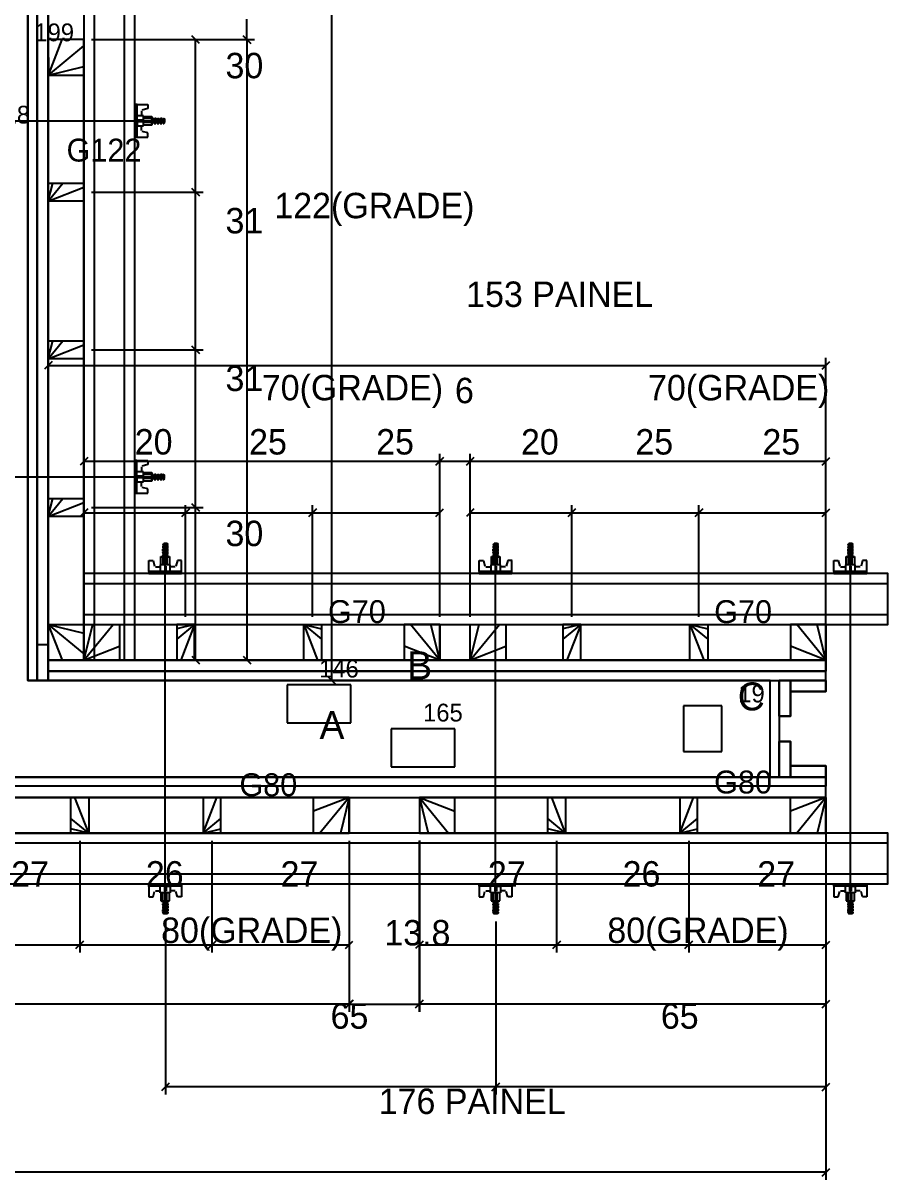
# Model space of a CAD drawing. Header units: metres. Extents: x 2860 to 8134, y 3931 to 5810.
# Drawn here: x 7793.4 to 8133.7, y 5078.4 to 5533.3 of the extents above; entities that cross this region are included whole.
import ezdxf

# ---------------------------------------------------------------- set-up
doc = ezdxf.new("R2010")
doc.units = ezdxf.units.M

msp = doc.modelspace()

# ---------------------------------------------------------------- linework, layer by layer
at = {"layer": 'CHAPA', "color": 1}
for points in [[(7795.31, 5694.8), (7795.31, 5274.8), (7798.91, 5274.8), (7798.91, 5694.8), (7795.31, 5694.8)], [(7803.31, 5274.8), (8109.31, 5274.8), (8109.31, 5278.4), (7803.31, 5278.4), (7803.31, 5274.8)], [(8090.91, 5236.8), (8087.31, 5236.8), (8087.31, 5274.8), (8090.91, 5274.8), (8090.91, 5236.8)], [(7757.31, 5236.8), (8109.31, 5236.8), (8109.31, 5233.2), (7757.31, 5233.2), (7757.31, 5236.8)]]:
    msp.add_lwpolyline(points, dxfattribs=at)
at = {"layer": 'CONCRETO', "color": 2}
msp.add_lwpolyline([(8087.31, 5236.8), (8087.31, 5274.8), (7795.31, 5274.8), (7795.31, 5672.8), (7757.31, 5672.8), (7757.31, 5236.8), (8087.31, 5236.8)], dxfattribs=at)
at = {"layer": 'COTA', "color": 241}
for p, q in [((7914.8, 5694.8), (7914.8, 5274.8)), ((7881.44, 5526.81), (7881.44, 5534.83)), ((7820.3, 5526.81), (7884.44, 5526.81)), ((7820.31, 5526.81), (7884.44, 5526.81)), ((7820.31, 5526.81), (7864.25, 5526.81)), ((7861.25, 5466.82), (7861.25, 5526.81)), ((7881.44, 5526.81), (7881.44, 5282.82)), ((7820.31, 5466.82), (7864.25, 5466.82)), ((7820.31, 5466.82), (7864.25, 5466.82)), ((7861.25, 5404.82), (7861.25, 5466.82)), ((7820.31, 5404.82), (7864.25, 5404.82)), ((7820.31, 5404.82), (7864.25, 5404.82)), ((7861.25, 5342.82), (7861.25, 5404.82)), ((7803.31, 5277.8), (7803.31, 5401.67)), ((8109.31, 5277.8), (8109.31, 5401.67)), ((7803.31, 5398.67), (8109.31, 5398.67)), ((7817.32, 5299.79), (7817.32, 5363.94)), ((7957.32, 5299.81), (7957.32, 5363.94)), ((7957.32, 5299.82), (7957.32, 5363.92)), ((7969.31, 5299.78), (7969.31, 5363.92)), ((7969.31, 5299.8), (7969.31, 5363.92)), ((8109.31, 5299.8), (8109.31, 5363.92)), ((7957.32, 5360.94), (7817.32, 5360.94)), ((7969.31, 5360.92), (7957.32, 5360.92)), ((8109.31, 5360.92), (7969.31, 5360.92)), ((7817.32, 5299.82), (7817.32, 5343.75)), ((7817.32, 5340.75), (7857.32, 5340.75)), ((7820.31, 5342.82), (7864.25, 5342.82)), ((7820.31, 5342.82), (7864.25, 5342.82)), ((7857.32, 5299.82), (7857.32, 5343.75)), ((7857.32, 5299.82), (7857.32, 5343.75)), ((7857.32, 5340.75), (7907.32, 5340.75)), ((7861.25, 5282.82), (7861.25, 5342.82)), ((7907.32, 5299.82), (7907.32, 5343.75)), ((7907.32, 5299.82), (7907.32, 5343.75)), ((7907.32, 5340.75), (7957.32, 5340.75)), ((7957.32, 5299.81), (7957.32, 5343.75)), ((7969.31, 5299.8), (7969.31, 5343.73)), ((7969.31, 5340.73), (8009.31, 5340.73)), ((8009.31, 5299.8), (8009.31, 5343.73)), ((8009.31, 5299.8), (8009.31, 5343.73)), ((8009.31, 5340.73), (8059.31, 5340.73)), ((8059.31, 5299.8), (8059.31, 5343.73)), ((8059.31, 5299.8), (8059.31, 5343.73)), ((8059.31, 5340.73), (8109.31, 5340.73)), ((8109.31, 5299.8), (8109.31, 5343.73)), ((7820.32, 5282.82), (7864.25, 5282.82)), ((7820.32, 5282.82), (7884.44, 5282.82)), ((7806.31, 5274.8), (7917.8, 5274.8)), ((8109.31, 5225.76), (8109.31, 5078.4)), ((8109.31, 5225.76), (8109.31, 5111.93)), ((7815.69, 5211.76), (7815.69, 5167.83)), ((7815.69, 5211.76), (7815.69, 5167.83)), ((7867.69, 5211.76), (7867.69, 5167.83)), ((7867.69, 5211.76), (7867.69, 5167.83)), ((7921.69, 5211.76), (7921.69, 5167.83)), ((7921.69, 5211.76), (7921.69, 5144.54)), ((7921.71, 5211.76), (7921.71, 5144.54)), ((7949.29, 5211.76), (7949.29, 5144.54)), ((7949.29, 5211.76), (7949.29, 5167.83)), ((7949.31, 5211.8), (7949.31, 5144.54)), ((8003.29, 5211.76), (8003.29, 5167.83)), ((8003.29, 5211.76), (8003.29, 5167.83)), ((8055.29, 5211.76), (8055.29, 5167.83)), ((8055.29, 5211.76), (8055.29, 5167.83)), ((8109.29, 5211.76), (8109.29, 5167.83)), ((8109.31, 5211.76), (8109.31, 5144.54)), ((7849.38, 5180), (7849.38, 5111.93)), ((7979.38, 5180), (7979.38, 5111.93)), ((7979.38, 5180), (7979.38, 5111.93)), ((7761.69, 5170.83), (7815.69, 5170.83)), ((7815.69, 5170.83), (7867.69, 5170.83)), ((7867.69, 5170.83), (7921.69, 5170.83)), ((7949.29, 5170.83), (8003.29, 5170.83)), ((8003.29, 5170.83), (8055.29, 5170.83)), ((8055.29, 5170.83), (8109.29, 5170.83)), ((7921.69, 5147.54), (7761.69, 5147.54)), ((7921.71, 5147.54), (7949.31, 5147.54)), ((8109.31, 5147.54), (7949.29, 5147.54)), ((7979.38, 5114.93), (7849.38, 5114.93)), ((8109.31, 5114.93), (7979.38, 5114.93)), ((8109.31, 5081.4), (7757.31, 5081.4))]:
    msp.add_line(p, q, dxfattribs=at)
at = {"layer": 'COTA'}
for p, q in [((7862.75, 5525.31), (7859.75, 5528.31)), ((7879.94, 5528.31), (7882.94, 5525.31)), ((7882.94, 5525.31), (7879.94, 5528.31)), ((7859.75, 5468.32), (7862.75, 5465.32)), ((7862.75, 5465.32), (7859.75, 5468.32)), ((7859.75, 5406.32), (7862.75, 5403.32)), ((7862.75, 5403.32), (7859.75, 5406.32)), ((7804.81, 5400.17), (7801.81, 5397.17)), ((8107.81, 5397.17), (8110.81, 5400.17)), ((7818.82, 5362.44), (7815.82, 5359.44)), ((7955.82, 5359.44), (7958.82, 5362.44)), ((7958.82, 5362.42), (7955.82, 5359.42)), ((7967.81, 5359.42), (7970.81, 5362.42)), ((7970.81, 5362.42), (7967.81, 5359.42)), ((8107.81, 5359.42), (8110.81, 5362.42)), ((7818.82, 5342.25), (7815.82, 5339.25)), ((7855.82, 5339.25), (7858.82, 5342.25)), ((7858.82, 5342.25), (7855.82, 5339.25)), ((7862.75, 5341.32), (7859.75, 5344.32)), ((7859.75, 5344.32), (7862.75, 5341.32)), ((7908.82, 5342.25), (7905.82, 5339.25)), ((7905.82, 5339.25), (7908.82, 5342.25)), ((7955.82, 5339.25), (7958.82, 5342.25)), ((7970.81, 5342.23), (7967.81, 5339.23)), ((8010.81, 5342.23), (8007.81, 5339.23)), ((8007.81, 5339.23), (8010.81, 5342.23)), ((8057.81, 5339.23), (8060.81, 5342.23)), ((8060.81, 5342.23), (8057.81, 5339.23)), ((8107.81, 5339.23), (8110.81, 5342.23)), ((7859.75, 5284.32), (7862.75, 5281.32)), ((7879.94, 5284.32), (7882.94, 5281.32)), ((7913.3, 5276.3), (7916.3, 5273.3)), ((7817.19, 5172.33), (7814.19, 5169.33)), ((7814.19, 5169.33), (7817.19, 5172.33)), ((7866.19, 5169.33), (7869.19, 5172.33)), ((7869.19, 5172.33), (7866.19, 5169.33)), ((7920.19, 5169.33), (7923.19, 5172.33)), ((7950.79, 5172.33), (7947.79, 5169.33)), ((8004.79, 5172.33), (8001.79, 5169.33)), ((8001.79, 5169.33), (8004.79, 5172.33)), ((8053.79, 5169.33), (8056.79, 5172.33)), ((8056.79, 5172.33), (8053.79, 5169.33)), ((8107.79, 5169.33), (8110.79, 5172.33)), ((7920.19, 5146.04), (7923.19, 5149.04)), ((7923.21, 5149.04), (7920.21, 5146.04)), ((7950.79, 5149.04), (7947.79, 5146.04)), ((7947.81, 5146.04), (7950.81, 5149.04)), ((8107.81, 5146.04), (8110.81, 5149.04)), ((7850.88, 5116.43), (7847.88, 5113.43)), ((7977.88, 5113.43), (7980.88, 5116.43)), ((7980.88, 5116.43), (7977.88, 5113.43)), ((8107.81, 5113.43), (8110.81, 5116.43)), ((8107.81, 5079.9), (8110.81, 5082.9))]:
    msp.add_line(p, q, dxfattribs=at)
at = {"layer": 'COTA', "color": 180}
for p, q in [((7922.35, 5273.1), (7897.35, 5273.1)), ((7897.35, 5273.1), (7897.35, 5258.1)), ((7922.35, 5258.1), (7922.35, 5273.1)), ((8053.31, 5264.8), (8053.31, 5246.8)), ((8068.31, 5264.8), (8053.31, 5264.8)), ((8068.31, 5246.8), (8068.31, 5264.8)), ((7897.35, 5258.1), (7922.35, 5258.1)), ((7938.28, 5255.8), (7938.28, 5240.8)), ((7963.28, 5255.8), (7938.28, 5255.8)), ((7963.28, 5240.8), (7963.28, 5255.8)), ((8053.31, 5246.8), (8068.31, 5246.8)), ((7938.28, 5240.8), (7963.28, 5240.8))]:
    msp.add_line(p, q, dxfattribs=at)
at = {"layer": 'Hachura'}
for p, q in [((7838.21, 5501.34), (7837.3, 5501.34)), ((7837.3, 5501.34), (7837.3, 5488.45)), ((7838.23, 5501.21), (7837.3, 5501.21)), ((7838.23, 5501), (7837.3, 5501)), ((7838.23, 5500.66), (7837.3, 5500.66)), ((7837.3, 5500.39), (7837.3, 5492.58)), ((7838.23, 5500.2), (7837.3, 5500.2)), ((7838.21, 5501.34), (7842.46, 5501.34)), ((7838.21, 5488.45), (7838.21, 5501.34)), ((7842.46, 5501.34), (7842.46, 5499.67)), ((7838.23, 5499.35), (7837.3, 5499.35)), ((7838.23, 5497.92), (7837.3, 5497.92)), ((7838.08, 5495.87), (7837.65, 5495.87)), ((7840.79, 5496.83), (7838.21, 5496.83)), ((7840.01, 5498.77), (7840.01, 5496.83)), ((7842.46, 5499.67), (7840.25, 5499.09)), ((7840.79, 5496.83), (7840.79, 5496.57)), ((7840.79, 5496.83), (7840.79, 5496.57)), ((7840.79, 5492.96), (7840.79, 5496.83)), ((7840.79, 5496.57), (7844.01, 5496.57)), ((7844.01, 5495.8), (7840.79, 5495.8)), ((7843.94, 5496.57), (7843.94, 5493.22)), ((7844.01, 5496.57), (7844.01, 5493.22)), ((7844.66, 5495.8), (7844.01, 5495.8)), ((7844.98, 5493.86), (7844.01, 5495.8)), ((7844.66, 5495.8), (7845.62, 5493.86)), ((7844.74, 5495.9), (7845.81, 5493.76)), ((7846.05, 5493.79), (7844.96, 5495.96)), ((7846.14, 5493.86), (7845.17, 5495.8)), ((7845.61, 5495.8), (7845.17, 5495.8)), ((7845.61, 5495.8), (7845.82, 5495.8)), ((7845.82, 5495.8), (7846.78, 5493.86)), ((7845.9, 5495.9), (7846.97, 5493.76)), ((7847.21, 5493.79), (7846.12, 5495.96)), ((7847.3, 5493.86), (7846.33, 5495.8)), ((7846.33, 5495.8), (7846.98, 5495.8)), ((7846.98, 5495.8), (7847.95, 5493.86)), ((7847.06, 5495.9), (7848.13, 5493.76)), ((7848.37, 5493.79), (7847.29, 5495.96)), ((7848.46, 5493.86), (7847.49, 5495.8)), ((7848.46, 5493.86), (7847.49, 5495.8)), ((7848.14, 5495.8), (7847.49, 5495.8)), ((7848.14, 5495.8), (7848.78, 5494.51)), ((7848.22, 5495.9), (7848.78, 5494.77)), ((7848.78, 5495.28), (7848.45, 5495.96)), ((7848.78, 5495.54), (7848.65, 5495.8)), ((7848.78, 5495.8), (7848.78, 5493.86)), ((7848.78, 5495.8), (7849.1, 5495.47)), ((7849.1, 5494.18), (7849.1, 5495.47)), ((7838.21, 5494.89), (7837.3, 5494.89)), ((7838.23, 5491.85), (7837.3, 5491.85)), ((7837.45, 5493.93), (7837.89, 5493.93)), ((7837.89, 5493.93), (7838.1, 5493.93)), ((7840.21, 5495.1), (7838.21, 5495.1)), ((7838.21, 5494.89), (7838.21, 5492.96)), ((7838.21, 5494.58), (7840.21, 5494.58)), ((7838.21, 5493.6), (7838.21, 5494.25)), ((7838.21, 5488.45), (7838.21, 5493.6)), ((7838.21, 5492.96), (7840.79, 5492.96)), ((7840.01, 5491.02), (7840.01, 5492.96)), ((7842.46, 5490.12), (7840.25, 5490.7)), ((7844.01, 5494.25), (7840.79, 5494.25)), ((7844.01, 5493.22), (7840.79, 5493.22)), ((7844.01, 5495.02), (7844.64, 5493.76)), ((7844.01, 5494.77), (7844.46, 5493.86)), ((7844.01, 5493.86), (7844.46, 5493.86)), ((7844.98, 5493.86), (7845.62, 5493.86)), ((7846.14, 5493.86), (7846.78, 5493.86)), ((7846.57, 5493.86), (7846.78, 5493.86)), ((7847.3, 5493.86), (7847.95, 5493.86)), ((7848.46, 5493.86), (7848.78, 5493.86)), ((7848.78, 5493.86), (7849.1, 5494.18)), ((7838.23, 5490.44), (7837.3, 5490.44)), ((7838.23, 5489.6), (7837.3, 5489.6)), ((7838.23, 5489.13), (7837.3, 5489.13)), ((7838.23, 5488.8), (7837.3, 5488.8)), ((7838.23, 5488.59), (7837.3, 5488.59)), ((7837.3, 5488.45), (7842.44, 5488.45)), ((7842.46, 5488.45), (7842.46, 5490.12)), ((7838.2, 5361.21), (7837.27, 5361.21)), ((7838.2, 5361), (7837.27, 5361)), ((7838.2, 5360.66), (7837.27, 5360.66)), ((7838.2, 5360.2), (7837.27, 5360.2)), ((7838.2, 5359.35), (7837.27, 5359.35)), ((7838.18, 5361.34), (7837.28, 5361.34)), ((7837.28, 5361.34), (7837.28, 5348.45)), ((7837.28, 5360.39), (7837.28, 5352.58)), ((7838.18, 5361.34), (7842.44, 5361.34)), ((7838.18, 5348.45), (7838.18, 5361.34)), ((7839.99, 5358.77), (7839.99, 5356.83)), ((7842.44, 5359.67), (7840.23, 5359.09)), ((7842.44, 5361.34), (7842.44, 5359.67)), ((7838.2, 5357.92), (7837.28, 5357.92)), ((7838.18, 5354.89), (7837.28, 5354.89)), ((7838.05, 5355.87), (7837.62, 5355.87)), ((7840.76, 5356.83), (7838.18, 5356.83)), ((7840.18, 5355.1), (7838.18, 5355.1)), ((7838.18, 5354.89), (7838.18, 5352.96)), ((7838.18, 5354.58), (7840.18, 5354.58)), ((7838.18, 5353.6), (7838.18, 5354.25)), ((7840.76, 5356.83), (7840.76, 5356.57)), ((7840.76, 5356.83), (7840.76, 5356.57)), ((7840.76, 5352.96), (7840.76, 5356.83)), ((7840.76, 5356.57), (7843.98, 5356.57)), ((7843.98, 5355.8), (7840.76, 5355.8)), ((7843.98, 5354.25), (7840.76, 5354.25)), ((7843.92, 5356.57), (7843.92, 5353.22)), ((7843.98, 5356.57), (7843.98, 5353.22)), ((7844.63, 5355.8), (7843.98, 5355.8)), ((7844.95, 5353.86), (7843.98, 5355.8)), ((7843.98, 5355.02), (7844.62, 5353.76)), ((7843.98, 5354.77), (7844.44, 5353.86)), ((7844.63, 5355.8), (7845.6, 5353.86)), ((7844.71, 5355.9), (7845.78, 5353.76)), ((7846.02, 5353.79), (7844.94, 5355.96)), ((7846.11, 5353.86), (7845.15, 5355.8)), ((7845.58, 5355.8), (7845.15, 5355.8)), ((7845.58, 5355.8), (7845.79, 5355.8)), ((7845.79, 5355.8), (7846.76, 5353.86)), ((7845.87, 5355.9), (7846.94, 5353.76)), ((7847.18, 5353.79), (7846.1, 5355.96)), ((7846.31, 5355.8), (7846.95, 5355.8)), ((7847.27, 5353.86), (7846.31, 5355.8)), ((7846.95, 5355.8), (7847.92, 5353.86)), ((7847.03, 5355.9), (7848.1, 5353.76)), ((7848.34, 5353.79), (7847.26, 5355.96)), ((7848.43, 5353.86), (7847.47, 5355.8)), ((7848.43, 5353.86), (7847.47, 5355.8)), ((7848.11, 5355.8), (7847.47, 5355.8)), ((7848.11, 5355.8), (7848.76, 5354.51)), ((7848.19, 5355.9), (7848.76, 5354.77)), ((7848.76, 5355.28), (7848.42, 5355.96)), ((7848.76, 5355.54), (7848.63, 5355.8)), ((7848.76, 5355.8), (7848.76, 5353.86)), ((7848.76, 5355.8), (7849.08, 5355.47)), ((7848.76, 5353.86), (7849.08, 5354.18)), ((7849.08, 5354.18), (7849.08, 5355.47)), ((7838.2, 5351.85), (7837.27, 5351.85)), ((7838.2, 5350.44), (7837.27, 5350.44)), ((7838.2, 5349.6), (7837.27, 5349.6)), ((7837.43, 5353.93), (7837.86, 5353.93)), ((7837.86, 5353.93), (7838.07, 5353.93)), ((7838.18, 5348.45), (7838.18, 5353.6)), ((7838.18, 5352.96), (7840.76, 5352.96)), ((7839.99, 5351.02), (7839.99, 5352.96)), ((7842.44, 5350.12), (7840.23, 5350.7)), ((7843.98, 5353.22), (7840.76, 5353.22)), ((7842.44, 5348.45), (7842.44, 5350.12)), ((7843.98, 5353.86), (7844.44, 5353.86)), ((7844.95, 5353.86), (7845.6, 5353.86)), ((7846.11, 5353.86), (7846.76, 5353.86)), ((7846.55, 5353.86), (7846.76, 5353.86)), ((7847.27, 5353.86), (7847.92, 5353.86)), ((7848.43, 5353.86), (7848.76, 5353.86)), ((7838.2, 5349.13), (7837.27, 5349.13)), ((7838.2, 5348.8), (7837.27, 5348.8)), ((7838.2, 5348.59), (7837.27, 5348.59)), ((7837.28, 5348.45), (7842.41, 5348.45)), ((7848.93, 5328.28), (7848.25, 5327.95)), ((7850.42, 5327.87), (7848.25, 5326.78)), ((7848.31, 5327.72), (7849.44, 5328.28)), ((7848.31, 5326.56), (7850.45, 5327.63)), ((7848.41, 5328.28), (7848.74, 5328.6)), ((7848.67, 5328.28), (7848.41, 5328.15)), ((7848.41, 5328.28), (7850.35, 5328.28)), ((7848.41, 5327.64), (7849.7, 5328.28)), ((7850.35, 5327.96), (7848.41, 5326.99)), ((7850.35, 5327.96), (7848.41, 5326.99)), ((7848.41, 5327.64), (7848.41, 5326.99)), ((7848.41, 5326.48), (7850.35, 5327.44)), ((7850.03, 5328.6), (7848.74, 5328.6)), ((7850.35, 5328.28), (7850.03, 5328.6)), ((7850.35, 5327.96), (7850.35, 5328.28)), ((7850.35, 5326.8), (7850.35, 5327.44)), ((7978.93, 5328.28), (7978.25, 5327.95)), ((7980.42, 5327.87), (7978.25, 5326.78)), ((7978.31, 5327.72), (7979.44, 5328.28)), ((7978.31, 5326.56), (7980.45, 5327.63)), ((7978.41, 5328.28), (7978.74, 5328.6)), ((7978.41, 5327.64), (7979.7, 5328.28)), ((7978.41, 5328.28), (7980.35, 5328.28)), ((7978.67, 5328.28), (7978.41, 5328.15)), ((7980.35, 5327.96), (7978.41, 5326.99)), ((7980.35, 5327.96), (7978.41, 5326.99)), ((7978.41, 5327.64), (7978.41, 5326.99)), ((7978.41, 5326.48), (7980.35, 5327.44)), ((7980.03, 5328.6), (7978.74, 5328.6)), ((7980.35, 5328.28), (7980.03, 5328.6)), ((7980.35, 5327.96), (7980.35, 5328.28)), ((7980.35, 5326.8), (7980.35, 5327.44)), ((8118.53, 5328.28), (8117.85, 5327.95)), ((8120.02, 5327.87), (8117.85, 5326.78)), ((8117.91, 5327.72), (8119.04, 5328.28)), ((8117.91, 5326.56), (8120.05, 5327.63)), ((8118.01, 5328.28), (8118.34, 5328.6)), ((8118.01, 5328.28), (8119.95, 5328.28)), ((8118.01, 5327.64), (8119.3, 5328.28)), ((8118.27, 5328.28), (8118.01, 5328.15)), ((8119.95, 5327.96), (8118.01, 5326.99)), ((8119.95, 5327.96), (8118.01, 5326.99)), ((8118.01, 5327.64), (8118.01, 5326.99)), ((8118.01, 5326.48), (8119.95, 5327.44)), ((8119.63, 5328.6), (8118.34, 5328.6)), ((8119.95, 5328.28), (8119.63, 5328.6)), ((8119.95, 5327.96), (8119.95, 5328.28)), ((8119.95, 5326.8), (8119.95, 5327.44)), ((7847.64, 5320.29), (7847.64, 5323.51)), ((7847.64, 5323.51), (7850.99, 5323.51)), ((7847.64, 5323.44), (7850.99, 5323.44)), ((7850.42, 5326.71), (7848.25, 5325.62)), ((7850.42, 5325.55), (7848.25, 5324.46)), ((7848.31, 5325.39), (7850.45, 5326.47)), ((7848.31, 5324.23), (7850.45, 5325.3)), ((7850.35, 5326.8), (7848.41, 5325.83)), ((7848.41, 5325.83), (7848.41, 5326.48)), ((7848.41, 5325.32), (7850.35, 5326.28)), ((7850.35, 5325.64), (7848.41, 5324.67)), ((7848.41, 5325.1), (7848.41, 5325.32)), ((7848.41, 5324.15), (7850.35, 5325.12)), ((7848.41, 5325.1), (7848.41, 5324.67)), ((7850.35, 5324.48), (7848.41, 5323.51)), ((7848.41, 5324.15), (7848.41, 5323.51)), ((7848.41, 5323.51), (7848.41, 5320.29)), ((7849.19, 5323.51), (7850.45, 5324.14)), ((7849.44, 5323.51), (7850.35, 5323.96)), ((7849.96, 5323.51), (7849.96, 5320.29)), ((7850.35, 5325.64), (7850.35, 5326.28)), ((7850.35, 5326.07), (7850.35, 5326.28)), ((7850.35, 5324.48), (7850.35, 5325.12)), ((7850.35, 5323.51), (7850.35, 5323.96)), ((7850.99, 5323.51), (7850.99, 5320.29)), ((7977.64, 5323.51), (7980.99, 5323.51)), ((7977.64, 5320.29), (7977.64, 5323.51)), ((7977.64, 5323.44), (7980.99, 5323.44)), ((7980.42, 5326.71), (7978.25, 5325.62)), ((7980.42, 5325.55), (7978.25, 5324.46)), ((7978.31, 5325.39), (7980.45, 5326.47)), ((7978.31, 5324.23), (7980.45, 5325.3)), ((7980.35, 5326.8), (7978.41, 5325.83)), ((7978.41, 5325.83), (7978.41, 5326.48)), ((7978.41, 5325.32), (7980.35, 5326.28)), ((7980.35, 5325.64), (7978.41, 5324.67)), ((7978.41, 5325.1), (7978.41, 5325.32)), ((7978.41, 5324.15), (7980.35, 5325.12)), ((7978.41, 5325.1), (7978.41, 5324.67)), ((7980.35, 5324.48), (7978.41, 5323.51)), ((7978.41, 5324.15), (7978.41, 5323.51)), ((7978.41, 5323.51), (7978.41, 5320.29)), ((7979.19, 5323.51), (7980.45, 5324.14)), ((7979.44, 5323.51), (7980.35, 5323.96)), ((7979.96, 5323.51), (7979.96, 5320.29)), ((7980.35, 5325.64), (7980.35, 5326.28)), ((7980.35, 5326.07), (7980.35, 5326.28)), ((7980.35, 5324.48), (7980.35, 5325.12)), ((7980.35, 5323.51), (7980.35, 5323.96)), ((7980.99, 5323.51), (7980.99, 5320.29)), ((8117.24, 5320.29), (8117.24, 5323.51)), ((8117.24, 5323.51), (8120.59, 5323.51)), ((8117.24, 5323.44), (8120.59, 5323.44)), ((8120.02, 5326.71), (8117.85, 5325.62)), ((8120.02, 5325.55), (8117.85, 5324.46)), ((8117.91, 5325.39), (8120.05, 5326.47)), ((8117.91, 5324.23), (8120.05, 5325.3)), ((8119.95, 5326.8), (8118.01, 5325.83)), ((8118.01, 5325.83), (8118.01, 5326.48)), ((8118.01, 5325.32), (8119.95, 5326.28)), ((8119.95, 5325.64), (8118.01, 5324.67)), ((8118.01, 5325.1), (8118.01, 5325.32)), ((8118.01, 5324.15), (8119.95, 5325.12)), ((8118.01, 5325.1), (8118.01, 5324.67)), ((8119.95, 5324.48), (8118.01, 5323.51)), ((8118.01, 5324.15), (8118.01, 5323.51)), ((8118.01, 5323.51), (8118.01, 5320.29)), ((8118.79, 5323.51), (8120.05, 5324.14)), ((8119.04, 5323.51), (8119.95, 5323.96)), ((8119.56, 5323.51), (8119.56, 5320.29)), ((8119.95, 5325.64), (8119.95, 5326.28)), ((8119.95, 5326.07), (8119.95, 5326.28)), ((8119.95, 5324.48), (8119.95, 5325.12)), ((8119.95, 5323.51), (8119.95, 5323.96)), ((8120.59, 5323.51), (8120.59, 5320.29)), ((7842.87, 5317.71), (7842.87, 5321.96)), ((7842.87, 5321.96), (7844.54, 5321.96)), ((7844.54, 5321.96), (7845.13, 5319.75)), ((7845.44, 5319.51), (7847.39, 5319.51)), ((7847.38, 5320.29), (7847.64, 5320.29)), ((7851.25, 5320.29), (7847.38, 5320.29)), ((7847.38, 5320.29), (7847.38, 5317.71)), ((7847.38, 5320.29), (7847.64, 5320.29)), ((7849.11, 5319.7), (7849.11, 5317.71)), ((7849.63, 5317.71), (7849.63, 5319.7)), ((7851.25, 5317.71), (7851.25, 5320.29)), ((7853.19, 5319.51), (7851.25, 5319.51)), ((7854.09, 5321.96), (7853.51, 5319.75)), ((7855.77, 5321.96), (7854.09, 5321.96)), ((7855.76, 5316.8), (7855.76, 5321.94)), ((7972.87, 5321.96), (7974.54, 5321.96)), ((7972.87, 5317.71), (7972.87, 5321.96)), ((7974.54, 5321.96), (7975.13, 5319.75)), ((7975.44, 5319.51), (7977.39, 5319.51)), ((7977.38, 5320.29), (7977.38, 5317.71)), ((7977.38, 5320.29), (7977.64, 5320.29)), ((7977.38, 5320.29), (7977.64, 5320.29)), ((7981.25, 5320.29), (7977.38, 5320.29)), ((7979.11, 5319.7), (7979.11, 5317.71)), ((7979.63, 5317.71), (7979.63, 5319.7)), ((7981.25, 5317.71), (7981.25, 5320.29)), ((7983.19, 5319.51), (7981.25, 5319.51)), ((7984.09, 5321.96), (7983.51, 5319.75)), ((7985.77, 5321.96), (7984.09, 5321.96)), ((7985.76, 5316.8), (7985.76, 5321.94)), ((8112.47, 5321.96), (8114.14, 5321.96)), ((8112.47, 5317.71), (8112.47, 5321.96)), ((8114.14, 5321.96), (8114.72, 5319.75)), ((8115.04, 5319.51), (8116.98, 5319.51)), ((8116.98, 5320.29), (8117.24, 5320.29)), ((8116.98, 5320.29), (8116.98, 5317.71)), ((8116.98, 5320.29), (8117.24, 5320.29)), ((8120.85, 5320.29), (8116.98, 5320.29)), ((8118.71, 5319.7), (8118.71, 5317.71)), ((8119.23, 5317.71), (8119.23, 5319.7)), ((8120.85, 5317.71), (8120.85, 5320.29)), ((8122.79, 5319.51), (8120.85, 5319.51)), ((8123.69, 5321.96), (8123.11, 5319.75)), ((8125.36, 5321.96), (8123.69, 5321.96)), ((8125.36, 5316.8), (8125.36, 5321.94)), ((7842.87, 5317.71), (7842.87, 5316.8)), ((7855.77, 5317.71), (7842.87, 5317.71)), ((7842.87, 5316.8), (7855.76, 5316.8)), ((7843, 5317.72), (7843, 5316.8)), ((7843.21, 5317.72), (7843.21, 5316.8)), ((7843.55, 5317.72), (7843.55, 5316.8)), ((7843.82, 5316.8), (7851.63, 5316.8)), ((7844.02, 5317.72), (7844.02, 5316.8)), ((7844.86, 5317.72), (7844.86, 5316.8)), ((7846.29, 5317.72), (7846.29, 5316.8)), ((7848.34, 5317.58), (7848.34, 5317.15)), ((7849.32, 5317.71), (7851.25, 5317.71)), ((7849.32, 5317.71), (7849.32, 5316.8)), ((7850.61, 5317.71), (7849.96, 5317.71)), ((7850.28, 5317.39), (7850.28, 5317.6)), ((7850.28, 5316.95), (7850.28, 5317.39)), ((7855.77, 5317.71), (7850.61, 5317.71)), ((7852.36, 5317.72), (7852.36, 5316.8)), ((7853.77, 5317.72), (7853.77, 5316.8)), ((7854.61, 5317.72), (7854.61, 5316.8)), ((7855.08, 5317.72), (7855.08, 5316.8)), ((7855.41, 5317.72), (7855.41, 5316.8)), ((7855.62, 5317.72), (7855.62, 5316.8)), ((7985.77, 5317.71), (7972.87, 5317.71)), ((7972.87, 5317.71), (7972.87, 5316.8)), ((7972.87, 5316.8), (7985.76, 5316.8)), ((7973, 5317.72), (7973, 5316.8)), ((7973.21, 5317.72), (7973.21, 5316.8)), ((7973.55, 5317.72), (7973.55, 5316.8)), ((7973.82, 5316.8), (7981.63, 5316.8)), ((7974.02, 5317.72), (7974.02, 5316.8)), ((7974.86, 5317.72), (7974.86, 5316.8)), ((7976.29, 5317.72), (7976.29, 5316.8)), ((7978.34, 5317.58), (7978.34, 5317.15)), ((7979.32, 5317.71), (7979.32, 5316.8)), ((7979.32, 5317.71), (7981.25, 5317.71)), ((7980.61, 5317.71), (7979.96, 5317.71)), ((7980.28, 5317.39), (7980.28, 5317.6)), ((7980.28, 5316.95), (7980.28, 5317.39)), ((7985.77, 5317.71), (7980.61, 5317.71)), ((7982.36, 5317.72), (7982.36, 5316.8)), ((7983.77, 5317.72), (7983.77, 5316.8)), ((7984.61, 5317.72), (7984.61, 5316.8)), ((7985.08, 5317.72), (7985.08, 5316.8)), ((7985.41, 5317.72), (7985.41, 5316.8)), ((7985.62, 5317.72), (7985.62, 5316.8)), ((8125.36, 5317.71), (8112.47, 5317.71)), ((8112.47, 5317.71), (8112.47, 5316.8)), ((8112.47, 5316.8), (8125.36, 5316.8)), ((8112.6, 5317.72), (8112.6, 5316.8)), ((8112.81, 5317.72), (8112.81, 5316.8)), ((8113.15, 5317.72), (8113.15, 5316.8)), ((8113.42, 5316.8), (8121.23, 5316.8)), ((8113.61, 5317.72), (8113.61, 5316.8)), ((8114.46, 5317.72), (8114.46, 5316.8)), ((8115.89, 5317.72), (8115.89, 5316.8)), ((8117.94, 5317.58), (8117.94, 5317.15)), ((8118.92, 5317.71), (8118.92, 5316.8)), ((8118.92, 5317.71), (8120.85, 5317.71)), ((8120.2, 5317.71), (8119.56, 5317.71)), ((8119.87, 5317.39), (8119.87, 5317.6)), ((8119.87, 5316.95), (8119.87, 5317.39)), ((8125.36, 5317.71), (8120.2, 5317.71)), ((8121.95, 5317.72), (8121.95, 5316.8)), ((8123.37, 5317.72), (8123.37, 5316.8)), ((8124.21, 5317.72), (8124.21, 5316.8)), ((8124.68, 5317.72), (8124.68, 5316.8)), ((8125.01, 5317.72), (8125.01, 5316.8)), ((8125.22, 5317.72), (8125.22, 5316.8)), ((7842.86, 5194.8), (7855.75, 5194.8)), ((7842.86, 5193.9), (7842.86, 5194.8)), ((7855.76, 5193.9), (7842.86, 5193.9)), ((7842.86, 5193.9), (7842.86, 5189.64)), ((7843, 5193.88), (7843, 5194.81)), ((7843.21, 5193.88), (7843.21, 5194.81)), ((7843.54, 5193.88), (7843.54, 5194.81)), ((7843.81, 5194.8), (7851.63, 5194.8)), ((7844.01, 5193.88), (7844.01, 5194.81)), ((7844.54, 5189.64), (7845.12, 5191.85)), ((7844.85, 5193.88), (7844.85, 5194.81)), ((7845.43, 5192.09), (7847.38, 5192.09)), ((7846.28, 5193.88), (7846.28, 5194.8)), ((7847.37, 5191.32), (7847.37, 5193.9)), ((7847.37, 5191.32), (7847.63, 5191.32)), ((7847.37, 5191.32), (7847.63, 5191.32)), ((7851.24, 5191.32), (7847.37, 5191.32)), ((7847.63, 5191.32), (7847.63, 5188.1)), ((7848.33, 5194.03), (7848.33, 5194.46)), ((7848.41, 5188.1), (7848.41, 5191.32)), ((7849.11, 5191.9), (7849.11, 5193.9)), ((7849.31, 5193.9), (7849.31, 5194.8)), ((7849.31, 5193.9), (7851.24, 5193.9)), ((7849.62, 5193.9), (7849.62, 5191.9)), ((7850.6, 5193.9), (7849.95, 5193.9)), ((7849.95, 5188.1), (7849.95, 5191.32)), ((7850.27, 5194.65), (7850.27, 5194.22)), ((7850.27, 5194.22), (7850.27, 5194.01)), ((7855.76, 5193.9), (7850.6, 5193.9)), ((7850.99, 5188.1), (7850.99, 5191.32)), ((7851.24, 5193.9), (7851.24, 5191.32)), ((7853.19, 5192.09), (7851.24, 5192.09)), ((7852.35, 5193.88), (7852.35, 5194.81)), ((7854.08, 5189.64), (7853.5, 5191.85)), ((7853.76, 5193.88), (7853.76, 5194.81)), ((7854.61, 5193.88), (7854.61, 5194.81)), ((7855.07, 5193.88), (7855.07, 5194.81)), ((7855.41, 5193.88), (7855.41, 5194.81)), ((7855.62, 5193.88), (7855.62, 5194.81)), ((7855.75, 5194.8), (7855.75, 5189.67)), ((7972.86, 5193.9), (7972.86, 5194.8)), ((7972.86, 5194.8), (7985.75, 5194.8)), ((7972.86, 5193.9), (7972.86, 5189.64)), ((7985.76, 5193.9), (7972.86, 5193.9)), ((7973, 5193.88), (7973, 5194.81)), ((7973.21, 5193.88), (7973.21, 5194.81)), ((7973.54, 5193.88), (7973.54, 5194.81)), ((7973.81, 5194.8), (7981.63, 5194.8)), ((7974.01, 5193.88), (7974.01, 5194.81)), ((7974.54, 5189.64), (7975.12, 5191.85)), ((7974.85, 5193.88), (7974.85, 5194.81)), ((7975.43, 5192.09), (7977.38, 5192.09)), ((7976.28, 5193.88), (7976.28, 5194.8)), ((7977.37, 5191.32), (7977.37, 5193.9)), ((7977.37, 5191.32), (7977.63, 5191.32)), ((7977.37, 5191.32), (7977.63, 5191.32)), ((7981.24, 5191.32), (7977.37, 5191.32)), ((7977.63, 5191.32), (7977.63, 5188.1)), ((7978.33, 5194.03), (7978.33, 5194.46)), ((7978.41, 5188.1), (7978.41, 5191.32)), ((7979.11, 5191.9), (7979.11, 5193.9)), ((7979.31, 5193.9), (7979.31, 5194.8)), ((7979.31, 5193.9), (7981.24, 5193.9)), ((7979.62, 5193.9), (7979.62, 5191.9)), ((7980.6, 5193.9), (7979.95, 5193.9)), ((7979.95, 5188.1), (7979.95, 5191.32)), ((7980.27, 5194.65), (7980.27, 5194.22)), ((7980.27, 5194.22), (7980.27, 5194.01)), ((7985.76, 5193.9), (7980.6, 5193.9)), ((7980.99, 5188.1), (7980.99, 5191.32)), ((7981.24, 5193.9), (7981.24, 5191.32)), ((7983.19, 5192.09), (7981.24, 5192.09)), ((7982.35, 5193.88), (7982.35, 5194.81)), ((7984.08, 5189.64), (7983.5, 5191.85)), ((7983.76, 5193.88), (7983.76, 5194.81)), ((7984.61, 5193.88), (7984.61, 5194.81)), ((7985.07, 5193.88), (7985.07, 5194.81)), ((7985.41, 5193.88), (7985.41, 5194.81)), ((7985.62, 5193.88), (7985.62, 5194.81)), ((7985.75, 5194.8), (7985.75, 5189.67)), ((8112.47, 5194.8), (8125.36, 5194.8)), ((8112.47, 5193.9), (8112.47, 5194.8)), ((8112.47, 5193.9), (8112.47, 5189.64)), ((8125.36, 5193.9), (8112.47, 5193.9)), ((8112.6, 5193.88), (8112.6, 5194.81)), ((8112.81, 5193.88), (8112.81, 5194.81)), ((8113.15, 5193.88), (8113.15, 5194.81)), ((8113.42, 5194.8), (8121.23, 5194.8)), ((8113.61, 5193.88), (8113.61, 5194.81)), ((8114.14, 5189.64), (8114.72, 5191.85)), ((8114.46, 5193.88), (8114.46, 5194.81)), ((8115.04, 5192.09), (8116.98, 5192.09)), ((8115.89, 5193.88), (8115.89, 5194.8)), ((8116.98, 5191.32), (8116.98, 5193.9)), ((8116.98, 5191.32), (8117.24, 5191.32)), ((8116.98, 5191.32), (8117.24, 5191.32)), ((8120.85, 5191.32), (8116.98, 5191.32)), ((8117.24, 5191.32), (8117.24, 5188.1)), ((8117.94, 5194.03), (8117.94, 5194.46)), ((8118.01, 5188.1), (8118.01, 5191.32)), ((8118.71, 5191.9), (8118.71, 5193.9)), ((8118.92, 5193.9), (8118.92, 5194.8)), ((8118.92, 5193.9), (8120.85, 5193.9)), ((8119.23, 5193.9), (8119.23, 5191.9)), ((8120.21, 5193.9), (8119.56, 5193.9)), ((8119.56, 5188.1), (8119.56, 5191.32)), ((8119.88, 5194.65), (8119.88, 5194.22)), ((8119.88, 5194.22), (8119.88, 5194.01)), ((8125.36, 5193.9), (8120.21, 5193.9)), ((8120.59, 5188.1), (8120.59, 5191.32)), ((8120.85, 5193.9), (8120.85, 5191.32)), ((8122.79, 5192.09), (8120.85, 5192.09)), ((8121.96, 5193.88), (8121.96, 5194.81)), ((8123.69, 5189.64), (8123.11, 5191.85)), ((8123.37, 5193.88), (8123.37, 5194.81)), ((8124.21, 5193.88), (8124.21, 5194.81)), ((8124.68, 5193.88), (8124.68, 5194.81)), ((8125.01, 5193.88), (8125.01, 5194.81)), ((8125.22, 5193.88), (8125.22, 5194.81)), ((8125.36, 5194.8), (8125.36, 5189.67)), ((7842.86, 5189.64), (7844.54, 5189.64)), ((7847.63, 5188.16), (7850.99, 5188.16)), ((7847.63, 5188.1), (7850.99, 5188.1)), ((7850.41, 5186.06), (7848.25, 5187.14)), ((7850.41, 5184.9), (7848.25, 5185.98)), ((7848.31, 5187.37), (7850.45, 5186.3)), ((7848.31, 5186.21), (7850.45, 5185.14)), ((7850.34, 5187.13), (7848.41, 5188.1)), ((7848.41, 5187.45), (7848.41, 5188.1)), ((7848.41, 5187.45), (7850.34, 5186.48)), ((7850.34, 5185.97), (7848.41, 5186.93)), ((7848.41, 5186.5), (7848.41, 5186.93)), ((7848.41, 5186.5), (7848.41, 5186.29)), ((7848.41, 5186.29), (7850.34, 5185.32)), ((7849.18, 5188.1), (7850.45, 5187.46)), ((7849.44, 5188.1), (7850.34, 5187.64)), ((7850.34, 5188.1), (7850.34, 5187.64)), ((7850.34, 5187.13), (7850.34, 5186.48)), ((7850.34, 5185.97), (7850.34, 5185.32)), ((7855.76, 5189.64), (7854.08, 5189.64)), ((7972.86, 5189.64), (7974.54, 5189.64)), ((7977.63, 5188.16), (7980.99, 5188.16)), ((7977.63, 5188.1), (7980.99, 5188.1)), ((7980.41, 5186.06), (7978.25, 5187.14)), ((7980.41, 5184.9), (7978.25, 5185.98)), ((7978.31, 5187.37), (7980.45, 5186.3)), ((7978.31, 5186.21), (7980.45, 5185.14)), ((7978.41, 5187.45), (7978.41, 5188.1)), ((7980.34, 5187.13), (7978.41, 5188.1)), ((7978.41, 5187.45), (7980.34, 5186.48)), ((7980.34, 5185.97), (7978.41, 5186.93)), ((7978.41, 5186.5), (7978.41, 5186.93)), ((7978.41, 5186.5), (7978.41, 5186.29)), ((7978.41, 5186.29), (7980.34, 5185.32)), ((7979.18, 5188.1), (7980.45, 5187.46)), ((7979.44, 5188.1), (7980.34, 5187.64)), ((7980.34, 5188.1), (7980.34, 5187.64)), ((7980.34, 5187.13), (7980.34, 5186.48)), ((7980.34, 5185.97), (7980.34, 5185.32)), ((7985.76, 5189.64), (7984.08, 5189.64)), ((8112.47, 5189.64), (8114.14, 5189.64)), ((8117.24, 5188.16), (8120.59, 5188.16)), ((8117.24, 5188.1), (8120.59, 5188.1)), ((8120.02, 5186.06), (8117.85, 5187.14)), ((8120.02, 5184.9), (8117.85, 5185.98)), ((8117.91, 5187.37), (8120.05, 5186.3)), ((8117.91, 5186.21), (8120.05, 5185.14)), ((8118.01, 5187.45), (8118.01, 5188.1)), ((8119.95, 5187.13), (8118.01, 5188.1)), ((8118.01, 5187.45), (8119.95, 5186.48)), ((8119.95, 5185.97), (8118.01, 5186.93)), ((8118.01, 5186.5), (8118.01, 5186.93)), ((8118.01, 5186.5), (8118.01, 5186.29)), ((8118.01, 5186.29), (8119.95, 5185.32)), ((8118.79, 5188.1), (8120.05, 5187.46)), ((8119.04, 5188.1), (8119.95, 5187.64)), ((8119.95, 5188.1), (8119.95, 5187.64)), ((8119.95, 5187.13), (8119.95, 5186.48)), ((8119.95, 5185.97), (8119.95, 5185.32)), ((8125.36, 5189.64), (8123.69, 5189.64)), ((7850.41, 5183.74), (7848.25, 5184.82)), ((7848.92, 5183.32), (7848.25, 5183.66)), ((7848.31, 5185.05), (7850.45, 5183.98)), ((7848.31, 5183.89), (7849.44, 5183.32)), ((7850.34, 5184.81), (7848.41, 5185.77)), ((7848.41, 5185.77), (7848.41, 5185.13)), ((7848.41, 5185.13), (7850.34, 5184.16)), ((7850.34, 5183.65), (7848.41, 5184.61)), ((7848.41, 5183.97), (7848.41, 5184.61)), ((7850.34, 5183.65), (7848.41, 5184.61)), ((7848.41, 5183.97), (7849.7, 5183.32)), ((7848.66, 5183.32), (7848.41, 5183.45)), ((7848.41, 5183.32), (7850.34, 5183.32)), ((7848.41, 5183.32), (7848.73, 5183)), ((7850.02, 5183), (7848.73, 5183)), ((7850.34, 5183.32), (7850.02, 5183)), ((7850.34, 5185.53), (7850.34, 5185.32)), ((7850.34, 5184.81), (7850.34, 5184.16)), ((7850.34, 5183.65), (7850.34, 5183.32)), ((7980.41, 5183.74), (7978.25, 5184.82)), ((7978.92, 5183.32), (7978.25, 5183.66)), ((7978.31, 5185.05), (7980.45, 5183.98)), ((7978.31, 5183.89), (7979.44, 5183.32)), ((7980.34, 5184.81), (7978.41, 5185.77)), ((7978.41, 5185.77), (7978.41, 5185.13)), ((7978.41, 5185.13), (7980.34, 5184.16)), ((7980.34, 5183.65), (7978.41, 5184.61)), ((7978.41, 5183.97), (7978.41, 5184.61)), ((7980.34, 5183.65), (7978.41, 5184.61)), ((7978.41, 5183.97), (7979.7, 5183.32)), ((7978.66, 5183.32), (7978.41, 5183.45)), ((7978.41, 5183.32), (7980.34, 5183.32)), ((7978.41, 5183.32), (7978.73, 5183)), ((7980.02, 5183), (7978.73, 5183)), ((7980.34, 5183.32), (7980.02, 5183)), ((7980.34, 5185.53), (7980.34, 5185.32)), ((7980.34, 5184.81), (7980.34, 5184.16)), ((7980.34, 5183.65), (7980.34, 5183.32)), ((8120.02, 5183.74), (8117.85, 5184.82)), ((8118.53, 5183.32), (8117.85, 5183.66)), ((8117.91, 5185.05), (8120.05, 5183.98)), ((8117.91, 5183.89), (8119.04, 5183.32)), ((8118.01, 5185.77), (8118.01, 5185.13)), ((8119.95, 5184.81), (8118.01, 5185.77)), ((8118.01, 5185.13), (8119.95, 5184.16)), ((8119.95, 5183.65), (8118.01, 5184.61)), ((8118.01, 5183.97), (8118.01, 5184.61)), ((8119.95, 5183.65), (8118.01, 5184.61)), ((8118.01, 5183.97), (8119.3, 5183.32)), ((8118.27, 5183.32), (8118.01, 5183.45)), ((8118.01, 5183.32), (8119.95, 5183.32)), ((8118.01, 5183.32), (8118.34, 5183)), ((8119.63, 5183), (8118.34, 5183)), ((8119.95, 5183.32), (8119.63, 5183)), ((8119.95, 5185.53), (8119.95, 5185.32)), ((8119.95, 5184.81), (8119.95, 5184.16)), ((8119.95, 5183.65), (8119.95, 5183.32))]:
    msp.add_line(p, q, dxfattribs=at)
at = {"layer": 'Hachura', "color": 251}
for p, q in [((7704.5, 5494.89), (7844.3, 5494.88)), ((7704.48, 5354.89), (7844.28, 5354.88)), ((7849.31, 5184.03), (7849.32, 5323.83)), ((7979.31, 5184.03), (7979.32, 5323.83)), ((8118.91, 5184), (8118.92, 5323.8))]:
    msp.add_line(p, q, dxfattribs=at)
for points in [[(7798.91, 5694.8), (7795.31, 5694.8), (7795.31, 5274.8), (7798.91, 5274.8), (7798.91, 5694.8)], [(7803.31, 5694.8), (7798.91, 5694.8), (7798.91, 5274.8), (7803.31, 5274.8), (7803.31, 5694.8)], [(7803.31, 5278.4), (7803.31, 5282.8), (8109.31, 5282.8), (8109.31, 5278.4), (7803.31, 5278.4)], [(7803.31, 5274.8), (8109.31, 5274.8), (8109.31, 5278.4), (7803.31, 5278.4), (7803.31, 5274.8)], [(8090.91, 5236.8), (8087.31, 5236.8), (8087.31, 5274.8), (8090.91, 5274.8), (8090.91, 5236.8)], [(8090.91, 5274.8), (8095.31, 5274.8), (8095.31, 5260.8), (8090.91, 5260.8), (8090.91, 5274.8)], [(8095.31, 5270.4), (8095.31, 5274.8), (8109.31, 5274.8), (8109.31, 5270.4), (8095.31, 5270.4)], [(8090.91, 5236.8), (8095.31, 5236.8), (8095.31, 5250.8), (8090.91, 5250.8), (8090.91, 5236.8)], [(8095.31, 5241.2), (8095.31, 5236.8), (8109.31, 5236.8), (8109.31, 5241.2), (8095.31, 5241.2)], [(7757.31, 5236.8), (8109.31, 5236.8), (8109.31, 5233.2), (7757.31, 5233.2), (7757.31, 5236.8)], [(7757.31, 5233.2), (7757.31, 5228.8), (8109.31, 5228.8), (8109.31, 5233.2), (7757.31, 5233.2)]]:
    msp.add_lwpolyline(points, dxfattribs=at)
at = {"layer": 'Madeira', "color": 126}
for p, q in [((7803.33, 5512.8), (7808.74, 5526.8)), ((7803.33, 5512.8), (7817.31, 5524.33)), ((7803.33, 5512.8), (7817.32, 5516.29)), ((7803.31, 5463.3), (7809.06, 5470.31)), ((7803.31, 5463.3), (7805.05, 5470.3)), ((7803.31, 5463.3), (7817.31, 5468.75)), ((7803.31, 5401.3), (7809.06, 5408.31)), ((7803.31, 5401.3), (7805.05, 5408.3)), ((7803.31, 5401.3), (7817.31, 5406.75)), ((7803.31, 5339.3), (7809.06, 5346.31)), ((7803.31, 5339.3), (7805.05, 5346.3)), ((7803.31, 5339.3), (7817.31, 5344.75)), ((7803.31, 5296.8), (7817.31, 5293.33)), ((7803.31, 5296.8), (7808.75, 5282.81)), ((7803.31, 5296.8), (7817.32, 5285.3))]:
    msp.add_line(p, q, dxfattribs=at)
for points in [[(7803.33, 5512.8), (7817.33, 5512.81), (7817.31, 5526.81), (7803.31, 5526.8), (7803.33, 5512.8)], [(7803.31, 5282.8), (7817.31, 5282.82), (7817.31, 5526.81), (7803.31, 5526.8), (7803.31, 5282.8)], [(7803.31, 5463.3), (7803.31, 5470.3), (7817.31, 5470.32), (7817.31, 5463.32), (7803.31, 5463.3)], [(7803.31, 5401.3), (7803.31, 5408.3), (7817.31, 5408.32), (7817.31, 5401.32), (7803.31, 5401.3)], [(7803.31, 5339.3), (7803.31, 5346.3), (7817.31, 5346.32), (7817.31, 5339.32), (7803.31, 5339.3)], [(7803.31, 5296.8), (7817.31, 5296.82), (7817.32, 5282.82), (7803.32, 5282.8), (7803.31, 5296.8)], [(7817.32, 5282.82), (7817.32, 5296.82), (7957.32, 5296.82), (7957.32, 5282.82), (7817.32, 5282.82)], [(7969.31, 5282.8), (7969.31, 5296.8), (8109.31, 5296.8), (8109.31, 5282.8), (7969.31, 5282.8)], [(7761.71, 5228.76), (7761.71, 5214.76), (7921.71, 5214.76), (7921.71, 5228.76), (7761.71, 5228.76)], [(7949.31, 5228.76), (7949.31, 5214.76), (8109.31, 5214.76), (8109.31, 5228.76), (7949.31, 5228.76)]]:
    msp.add_lwpolyline(points, dxfattribs=at)
at = {"layer": 'MEIO_PONT', "color": 93}
for p, q in [((7817.32, 5282.82), (7820.81, 5296.82)), ((7817.32, 5282.82), (7828.84, 5296.82)), ((7860.82, 5296.82), (7853.82, 5291.06)), ((7860.82, 5296.82), (7853.82, 5295.08)), ((7860.82, 5296.82), (7855.39, 5282.82)), ((7903.82, 5296.82), (7910.82, 5295.08)), ((7903.82, 5296.82), (7909.25, 5282.82)), ((7903.82, 5296.82), (7910.82, 5291.06)), ((7957.32, 5282.82), (7945.81, 5296.82)), ((7957.32, 5282.82), (7953.84, 5296.82)), ((7969.31, 5282.8), (7972.8, 5296.8)), ((7969.31, 5282.8), (7980.83, 5296.8)), ((8012.81, 5296.8), (8005.81, 5295.06)), ((8012.81, 5296.8), (8005.81, 5291.04)), ((8012.81, 5296.8), (8007.39, 5282.8)), ((8055.81, 5296.8), (8062.81, 5295.06)), ((8055.81, 5296.8), (8062.81, 5291.04)), ((8055.81, 5296.8), (8061.24, 5282.8)), ((8109.31, 5282.8), (8097.8, 5296.8)), ((8109.31, 5282.8), (8105.83, 5296.8)), ((7817.32, 5282.82), (7831.32, 5288.25)), ((7957.32, 5282.82), (7943.32, 5288.25)), ((7969.31, 5282.8), (7983.31, 5288.23)), ((8109.31, 5282.8), (8095.31, 5288.23)), ((7819.21, 5214.76), (7813.79, 5228.76)), ((7864.21, 5214.76), (7869.64, 5228.76)), ((7921.71, 5228.76), (7907.71, 5223.33)), ((7921.71, 5228.76), (7910.2, 5214.76)), ((7921.71, 5228.76), (7918.23, 5214.76)), ((7949.31, 5228.76), (7952.8, 5214.76)), ((7949.31, 5228.76), (7963.31, 5223.33)), ((7949.31, 5228.76), (7960.83, 5214.76)), ((8006.81, 5214.76), (8001.39, 5228.76)), ((8051.81, 5214.76), (8057.24, 5228.76)), ((8109.31, 5228.76), (8095.31, 5223.33)), ((8109.31, 5228.76), (8097.8, 5214.76)), ((8109.31, 5228.76), (8105.83, 5214.76)), ((7819.21, 5214.76), (7812.21, 5220.52)), ((7864.21, 5214.76), (7871.21, 5220.52)), ((8006.81, 5214.76), (7999.81, 5220.52)), ((8051.81, 5214.76), (8058.81, 5220.52)), ((7819.21, 5214.76), (7812.21, 5216.5)), ((7864.21, 5214.76), (7871.21, 5216.5)), ((8006.81, 5214.76), (7999.81, 5216.5)), ((8051.81, 5214.76), (8058.81, 5216.5))]:
    msp.add_line(p, q, dxfattribs=at)
for points in [[(7817.32, 5282.82), (7817.32, 5296.82), (7831.32, 5296.82), (7831.32, 5282.82), (7817.32, 5282.82)], [(7860.82, 5296.82), (7853.82, 5296.82), (7853.82, 5282.82), (7860.82, 5282.82), (7860.82, 5296.82)], [(7903.82, 5296.82), (7910.82, 5296.82), (7910.82, 5282.82), (7903.82, 5282.82), (7903.82, 5296.82)], [(7957.32, 5282.82), (7957.32, 5296.82), (7943.32, 5296.82), (7943.32, 5282.82), (7957.32, 5282.82)], [(7969.31, 5282.8), (7969.31, 5296.8), (7983.31, 5296.8), (7983.31, 5282.8), (7969.31, 5282.8)], [(8012.81, 5296.8), (8005.81, 5296.8), (8005.81, 5282.8), (8012.81, 5282.8), (8012.81, 5296.8)], [(8055.81, 5296.8), (8062.81, 5296.8), (8062.81, 5282.8), (8055.81, 5282.8), (8055.81, 5296.8)], [(8109.31, 5282.8), (8109.31, 5296.8), (8095.31, 5296.8), (8095.31, 5282.8), (8109.31, 5282.8)], [(8109.31, 5296.8), (8109.31, 5282.8), (8109.31, 5282.8), (8109.31, 5296.8), (8109.31, 5296.8)], [(7819.21, 5214.76), (7812.21, 5214.76), (7812.21, 5228.76), (7819.21, 5228.76), (7819.21, 5214.76)], [(7864.21, 5214.76), (7871.21, 5214.76), (7871.21, 5228.76), (7864.21, 5228.76), (7864.21, 5214.76)], [(7921.71, 5228.76), (7921.71, 5214.76), (7907.71, 5214.76), (7907.71, 5228.76), (7921.71, 5228.76)], [(7949.31, 5228.76), (7949.31, 5214.76), (7963.31, 5214.76), (7963.31, 5228.76), (7949.31, 5228.76)], [(8006.81, 5214.76), (7999.81, 5214.76), (7999.81, 5228.76), (8006.81, 5228.76), (8006.81, 5214.76)], [(8051.81, 5214.76), (8058.81, 5214.76), (8058.81, 5228.76), (8051.81, 5228.76), (8051.81, 5214.76)], [(8109.31, 5228.76), (8109.31, 5214.76), (8095.31, 5214.76), (8095.31, 5228.76), (8109.31, 5228.76)]]:
    msp.add_lwpolyline(points, dxfattribs=at)
at = {"layer": 'Perfil Metálico', "color": 224}
for points in [[(7837.31, 5726.74), (7817.31, 5726.74), (7817.31, 5282.8), (7837.31, 5282.8), (7837.31, 5726.74)], [(7821.31, 5282.8), (7833.31, 5282.8), (7833.31, 5726.74), (7821.31, 5726.74), (7821.31, 5282.8)], [(7817.31, 5316.8), (7817.31, 5296.8), (8133.68, 5296.8), (8133.68, 5316.8), (7817.31, 5316.8)], [(8133.68, 5300.8), (8133.68, 5312.8), (7817.31, 5312.8), (7817.31, 5300.8), (8133.68, 5300.8)], [(7709.41, 5214.8), (7709.41, 5194.8), (8133.68, 5194.8), (8133.68, 5214.8), (7709.41, 5214.8)], [(8133.68, 5198.8), (8133.68, 5210.8), (7709.41, 5210.8), (7709.41, 5198.8), (8133.68, 5198.8)]]:
    msp.add_lwpolyline(points, dxfattribs=at)
at = {"layer": 'SARRAFO', "color": 251}
for p, q in [((7803.31, 5288.8), (7798.91, 5288.8)), ((7757.31, 5228.8), (8109.31, 5228.76))]:
    msp.add_line(p, q, dxfattribs=at)
for points in [[(7803.31, 5274.8), (7798.91, 5274.8), (7798.91, 5694.8), (7803.31, 5694.8), (7803.31, 5274.8)], [(7803.31, 5274.8), (7803.31, 5694.8), (7798.91, 5694.8), (7798.91, 5274.8), (7803.31, 5274.8)], [(7803.31, 5278.4), (8109.31, 5278.4), (8109.31, 5282.8), (7803.31, 5282.8), (7803.31, 5278.4)], [(8095.31, 5260.8), (8095.31, 5274.8), (8090.91, 5274.8), (8090.91, 5260.8), (8095.31, 5260.8)], [(8109.31, 5274.8), (8095.31, 5274.8), (8095.31, 5270.4), (8109.31, 5270.4), (8109.31, 5274.8)], [(8095.31, 5250.8), (8095.31, 5236.8), (8090.91, 5236.8), (8090.91, 5250.8), (8095.31, 5250.8)], [(8109.31, 5236.8), (8095.31, 5236.8), (8095.31, 5241.2), (8109.31, 5241.2), (8109.31, 5236.8)], [(8109.31, 5228.76), (8109.31, 5236.8), (7757.31, 5236.8), (7757.31, 5228.8)]]:
    msp.add_lwpolyline(points, dxfattribs=at)

# ---------------------------------------------------------------- texts
at = {"layer": 'COTA', "color": 1}
for s, p in [('199', (7797.81, 5526.16)), ('218', (7780.51, 5493.8)), ('146', (7909.85, 5275.96)), ('19', (8074.81, 5266.16)), ('165', (7950.78, 5258.66))]:
    msp.add_text(s, height=7, dxfattribs=at).set_placement(p)
at = {"layer": 'COTA', "color": 241}
for s, p in [('30', (7873.03, 5511.61)), ('122(GRADE)', (7892.22, 5456.56)), ('31', (7873.03, 5450.62)), ('153 PAINEL', (7967.73, 5421.69)), ('31', (7873.03, 5388.62)), ('70(GRADE)', (7887.32, 5384.96)), ('70(GRADE)', (8039.31, 5384.94)), ('6', (7963.32, 5383.83)), ('20', (7837.32, 5363.65)), ('25', (7882.32, 5363.65)), ('25', (7932.32, 5363.65)), ('20', (7989.31, 5363.63)), ('25', (8034.31, 5363.64)), ('25', (8084.31, 5363.64)), ('30', (7873.03, 5327.62)), ('27', (7788.69, 5193.71)), ('26', (7841.69, 5193.74)), ('27', (7894.69, 5193.71)), ('27', (7976.29, 5193.71)), ('26', (8029.29, 5193.74)), ('27', (8082.29, 5193.71)), ('80(GRADE)', (7847.69, 5171.56)), ('80(GRADE)', (8023.29, 5171.56)), ('13.8', (7935.51, 5170.58)), ('65', (7914.38, 5137.84)), ('65', (8044.34, 5137.84)), ('176 PAINEL', (7933.31, 5104.3))]:
    msp.add_text(s, height=10, dxfattribs=at).set_placement(p)
at = {"layer": 'TEXTO_GERAL'}
for s, p in [('G122', (7810.49, 5478.86)), ('G70', (7913.36, 5297.37)), ('G70', (8065.35, 5297.36)), ('G80', (7878.5, 5229.28)), ('G80', (8065.32, 5230.35))]:
    msp.add_text(s, height=9, dxfattribs=at).set_placement(p)
at = {"layer": 'TEXTO_GERAL', "color": 7}
for s, p in [('B', (7944.53, 5275.24)), ('C', (8074.62, 5263.02)), ('A', (7910.03, 5251.73))]:
    msp.add_text(s, height=11, dxfattribs=at).set_placement(p)

doc.saveas('drawing.dxf')
